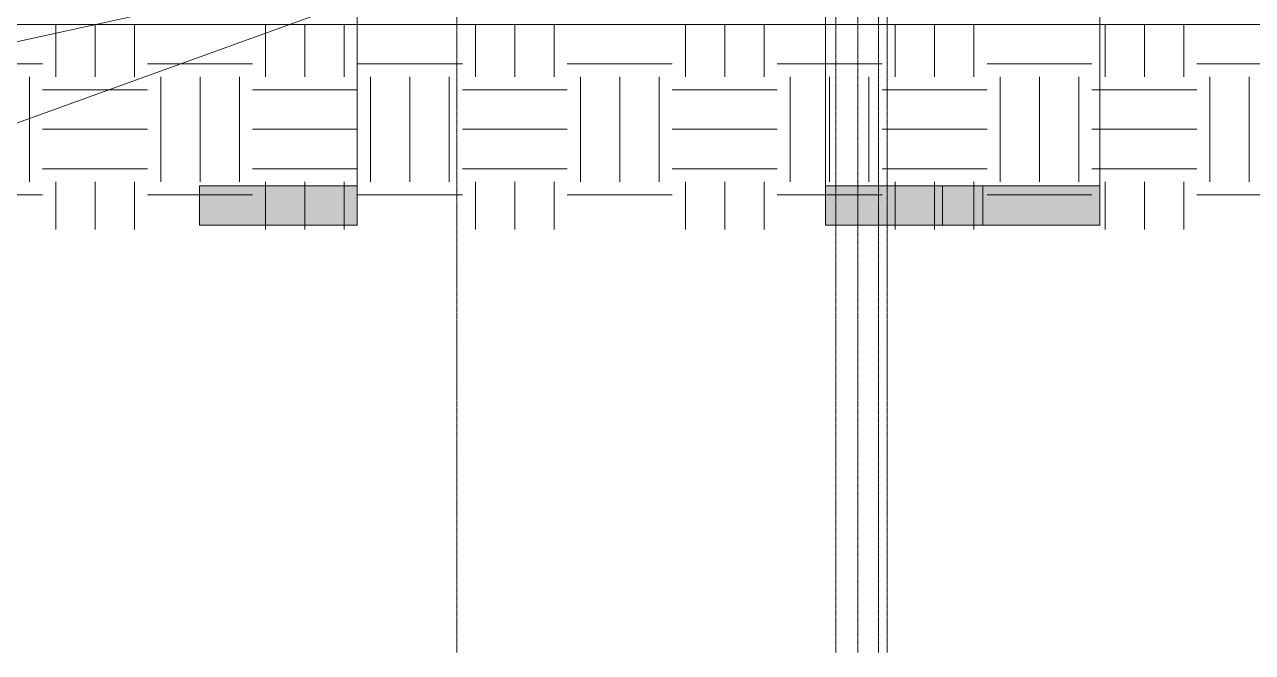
# Model space of a CAD drawing. Header units: inches. Extents: x -23565 to -21, y -324 to 853.
# Drawn here: x -8894 to -8333, y -293 to -6 of the extents above; entities that cross this region are included whole.
import ezdxf

# ---------------------------------------------------------------- set-up
doc = ezdxf.new("R2010")
doc.units = ezdxf.units.IN
doc.header["$MEASUREMENT"] = 0
doc.linetypes.add('Grid Line 1_2_', pattern=[0.875, 0.5, -0.125, 0.125, -0.125])
for name, color, linetype, lineweight in [('A-ANNO-IDEN', 131, 'Continuous', 9), ('A-FLOR', 192, 'Continuous', 13), ('C-TOPO', 7, 'Continuous', 13), ('G-ANNO-SYMB', 111, 'Continuous', 9), ('S-GRID', 1, 'Continuous', 9)]:
    doc.layers.add(name, color=color, linetype=linetype, lineweight=lineweight)

# ---------------------------------------------------------------- blocks, each defined once
blk = doc.blocks.new('Struct_Xcel_Sports Complex_rvt-4-Building Section - North_South looking West _ Fitness Center')
at = {"layer": 'A-FLOR', "color": 7}
blk.add_line((-22790.8, -6), (-21132.3, -6), dxfattribs=at)
blk = doc.blocks.new('Section - 3_32_ x 3_8_-18514-Building Section - North_South looking West _ Fitness Center')
at = {"layer": 'G-ANNO-SYMB'}
blk.add_hatch(color=256, dxfattribs=at).paths.add_polyline_path([(-22320.83, -79.66), (-22248.83, -79.66), (-22248.83, -97.66), (-22320.83, -97.66)], flags=0)
for p, q in [((-22320.83, -79.66), (-22320.83, -97.66)), ((-22248.83, -79.66), (-22320.83, -79.66)), ((-22248.83, -97.66), (-22248.83, -79.66)), ((-22320.83, -97.66), (-22248.83, -97.66))]:
    blk.add_line(p, q, dxfattribs=at)

msp = doc.modelspace()

# ---------------------------------------------------------------- hatches: boundary and pattern name
at = {"layer": 'C-TOPO', "lineweight": 9}
h = msp.add_hatch(dxfattribs=at)
h.set_pattern_fill('FP_49', color=8, style=0, pattern_type=2)
h.set_pattern_definition([(0, (-21606.15, 72.08), (48, 48), [48, -48]), (0, (-21606.15, 90.08), (48, 48), [48, -48]), (0, (-21606.15, 108.08), (48, 48), [48, -48]), (90, (-21600.15, 114.08), (-48, 48), [48, -48]), (90, (-21582.15, 114.08), (-48, 48), [48, -48]), (90, (-21564.15, 114.08), (-48, 48), [48, -48])])
h.paths.add_polyline_path([(-8412.91623, -99.61925), (-7278.60553, -99.61925), (-7278.60553, -48), (-7290.96069, -48), (-7290.96069, -36), (-7285.96069, -36), (-7285.96069, -6), (-8944.46069, -6), (-8944.46069, -36), (-8939.46069, -36), (-8939.46069, -48), (-8957.46069, -48), (-8957.46069, -36), (-8954.46069, -36), (-8954.46069, 0), (-9187.53623, 0), (-9187.53623, -99.61925), (-8417.81184, -99.61925)], flags=0)

# ---------------------------------------------------------------- linework, layer by layer
at = {"layer": 'A-ANNO-IDEN', "color": 153}
for p, q in [((-8751.47678, 18.27469), (-9123.50036, -63.34601)), ((-8732.87231, 8.63911), (-9123.50036, -132.5435))]:
    msp.add_line(p, q, dxfattribs=at)
at = {"layer": 'G-ANNO-SYMB'}
for p, q in [((-8742.28817, 545.15708), (-8742.28817, -79.66081)), ((-8528.01485, 545.15708), (-8528.01485, -79.66081)), ((-8402.49097, 545.15708), (-8402.49097, -79.66081))]:
    msp.add_line(p, q, dxfattribs=at)
at = {"layer": 'S-GRID', "linetype": 'Grid Line 1_2_'}
for p, q in [((-8696.71069, -293.03588), (-8696.71069, 738.65708)), ((-8696.71069, -293.03588), (-8696.71069, 738.65708)), ((-8523.21069, -293.03588), (-8523.21069, 738.65708)), ((-8513.21069, -293.03588), (-8513.21069, 738.65708)), ((-8513.21069, -293.03588), (-8513.21069, 738.65708)), ((-8503.71069, -293.03588), (-8503.71069, 738.65708)), ((-8499.71069, -293.03588), (-8499.71069, 738.65708))]:
    msp.add_line(p, q, dxfattribs=at)

# ---------------------------------------------------------------- block references
at = {"color": 250, "lineweight": 5}
msp.add_blockref('Struct_Xcel_Sports Complex_rvt-4-Building Section - North_South looking West _ Fitness Center', (13846.34212, 0), dxfattribs=at)
at = {"layer": 'G-ANNO-SYMB'}
for p in [(13506.54492, 0), (13846.34212, 0)]:
    msp.add_blockref('Section - 3_32_ x 3_8_-18514-Building Section - North_South looking West _ Fitness Center', p, dxfattribs=at)
at = {"layer": 'G-ANNO-SYMB', "extrusion": (0, 0, -1)}
msp.add_blockref('Section - 3_32_ x 3_8_-18514-Building Section - North_South looking West _ Fitness Center', (30776.84794, 0), dxfattribs=at)

doc.saveas('drawing.dxf')
